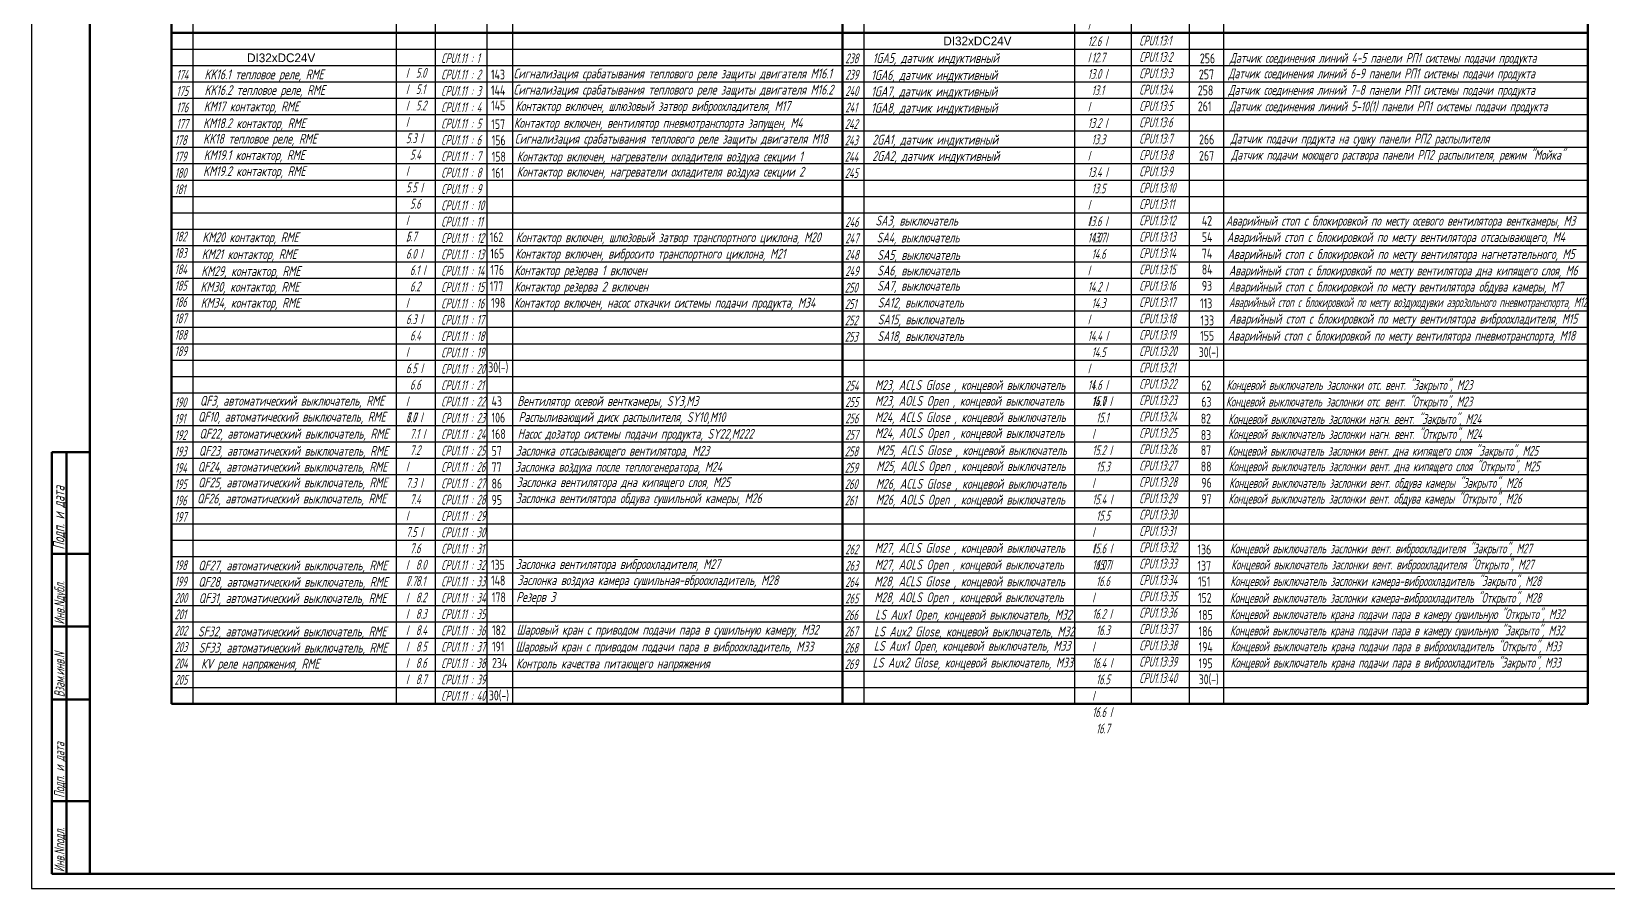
# Model space of a CAD drawing. Header units: millimetres. Extents: x 294 to 6216, y -3442 to 2720.
# Drawn here: x 3615 to 4157, y 215 to 510 of the extents above; entities that cross this region are included whole.
import ezdxf

# ---------------------------------------------------------------- set-up
doc = ezdxf.new("R2010")
doc.units = ezdxf.units.MM
doc.header["$LTSCALE"] = 15
doc.linetypes.add('DOT', pattern=[0.25, 0, -0.25])
for name, color, linetype, lineweight in [('0.35 TEXT', 7, 'Continuous', 35), ('LWT 0.5', 7, 'Continuous', 50), ('LWT 0.6', 7, 'Continuous', 50)]:
    doc.layers.add(name, color=color, linetype=linetype, lineweight=lineweight)
doc.styles.add('33', font='gost.shx', dxfattribs={"width": 0.75, "oblique": 15, "height": 2.5})
doc.styles.add('34', font='gost.shx', dxfattribs={"width": 0.75, "oblique": 15, "height": 3.5})
doc.styles.add('OPSI', font='ISI-ROMANS_PL.SHX', dxfattribs={"height": 1.5})

msp = doc.modelspace()

# ---------------------------------------------------------------- linework, layer by layer
for p, q in [((3615.046, 809.294, -0.02), (3615.046, 215.294, -0.02)), ((3670.44, 756.914, -0.02), (3670.44, 278.789, -0.02)), ((3740.369, 756.914, -0.02), (3740.369, 278.789, -0.02)), ((3753.775, 756.914, -0.02), (3753.775, 278.789, -0.02)), ((3771.501, 756.914, -0.02), (3771.501, 278.789, -0.02)), ((3780.302, 745.664, -0.02), (3780.302, 278.789, -0.02)), ((3901.043, 520.664, -0.02), (3901.043, 278.789, -0.02)), ((3973.527, 520.664, -0.02), (3973.527, 278.789, -0.02)), ((3992.957, 520.664, -0.02), (3992.957, 278.789, -0.02)), ((4012.893, 520.664, -0.02), (4012.893, 278.789, -0.02)), ((4024.745, 520.664, -0.02), (4024.745, 278.789, -0.02)), ((3663.182, 503.789, -0.02), (3744.054, 503.789, -0.02)), ((3744.054, 503.789, -0.02), (3893.785, 503.789, -0.02)), ((3893.785, 503.789, -0.02), (3967.51, 503.789, -0.02)), ((3967.51, 503.789, -0.02), (4149.872, 503.789, -0.02)), ((3663.182, 498.164, -0.02), (3893.785, 498.164, -0.02)), ((3893.785, 498.164, -0.02), (3967.51, 498.164, -0.02)), ((3967.51, 498.164, -0.02), (4149.872, 498.164, -0.02)), ((3663.182, 492.539, -0.02), (3744.054, 492.539, -0.02)), ((3744.054, 492.539, -0.02), (3893.785, 492.539, -0.02)), ((3893.785, 492.539, -0.02), (3967.51, 492.539, -0.02)), ((3967.51, 492.539, -0.02), (4149.872, 492.539, -0.02)), ((3663.182, 486.914, -0.02), (3744.054, 486.914, -0.02)), ((3744.054, 486.914, -0.02), (3893.785, 486.914, -0.02)), ((3893.785, 486.914, -0.02), (3967.51, 486.914, -0.02)), ((3967.51, 486.914, -0.02), (4149.872, 486.914, -0.02)), ((3663.182, 481.289, -0.02), (3744.054, 481.289, -0.02)), ((3663.182, 481.289, -0.02), (3744.054, 481.289, -0.02)), ((3744.054, 481.289, -0.02), (3893.785, 481.289, -0.02)), ((3744.054, 481.289, -0.02), (3893.785, 481.289, -0.02)), ((3893.785, 481.289, -0.02), (3967.51, 481.289, -0.02)), ((3967.51, 481.289, -0.02), (4149.872, 481.289, -0.02)), ((3663.182, 475.664, -0.02), (3744.054, 475.664, -0.02)), ((3744.054, 475.664, -0.02), (3893.785, 475.664, -0.02)), ((3893.785, 475.664, -0.02), (3967.51, 475.664, -0.02)), ((3967.51, 475.664, -0.02), (4149.872, 475.664, -0.02)), ((3663.182, 470.039, -0.02), (3744.054, 470.039, -0.02)), ((3744.054, 470.039, -0.02), (3893.785, 470.039, -0.02)), ((3893.785, 470.039, -0.02), (3967.51, 470.039, -0.02)), ((3893.785, 470.039, -0.02), (3967.51, 470.039, -0.02)), ((3967.51, 470.039, -0.02), (4149.872, 470.039, -0.02)), ((3663.182, 464.414, -0.02), (3744.054, 464.414, -0.02)), ((3744.054, 464.414, -0.02), (3893.785, 464.414, -0.02)), ((3893.785, 464.414, -0.02), (3967.51, 464.414, -0.02)), ((3967.51, 464.414, -0.02), (4149.872, 464.414, -0.02)), ((3967.51, 464.414, -0.02), (4149.872, 464.414, -0.02)), ((3663.182, 458.789, -0.02), (3744.054, 458.789, -0.02)), ((3663.182, 458.789, -0.02), (3744.054, 458.789, -0.02)), ((3744.054, 458.789, -0.02), (3893.785, 458.789, -0.02)), ((3744.054, 458.789, -0.02), (3893.785, 458.789, -0.02)), ((3893.785, 458.789, -0.02), (3967.51, 458.789, -0.02)), ((3967.51, 458.789, -0.02), (4149.872, 458.789, -0.02)), ((3663.182, 453.164, -0.02), (3744.054, 453.164, -0.02)), ((3744.054, 453.164, -0.02), (3893.785, 453.164, -0.02)), ((3893.785, 453.164, -0.02), (3967.51, 453.164, -0.02)), ((3967.51, 453.164, -0.02), (4149.872, 453.164, -0.02)), ((3663.182, 447.539, -0.02), (3744.054, 447.539, -0.02)), ((3744.054, 447.539, -0.02), (3893.785, 447.539, -0.02)), ((3893.785, 447.539, -0.02), (3967.51, 447.539, -0.02)), ((3893.785, 447.539, -0.02), (3967.51, 447.539, -0.02)), ((3967.51, 447.539, -0.02), (4149.872, 447.539, -0.02)), ((3663.182, 441.914, -0.02), (3744.054, 441.914, -0.02)), ((3744.054, 441.914, -0.02), (3893.785, 441.914, -0.02)), ((3893.785, 441.914, -0.02), (3967.51, 441.914, -0.02)), ((3967.51, 441.914, -0.02), (4149.872, 441.914, -0.02)), ((3967.51, 441.914, -0.02), (4149.872, 441.914, -0.02)), ((3663.182, 436.289, -0.02), (3744.054, 436.289, -0.02)), ((3663.182, 436.289, -0.02), (3744.054, 436.289, -0.02)), ((3744.054, 436.289, -0.02), (3893.785, 436.289, -0.02)), ((3744.054, 436.289, -0.02), (3893.785, 436.289, -0.02)), ((3893.785, 436.289, -0.02), (3967.51, 436.289, -0.02)), ((3967.51, 436.289, -0.02), (4149.872, 436.289, -0.02)), ((3663.182, 430.664, -0.02), (3744.054, 430.664, -0.02)), ((3744.054, 430.664, -0.02), (3893.785, 430.664, -0.02)), ((3893.785, 430.664, -0.02), (3967.51, 430.664, -0.02)), ((3967.51, 430.664, -0.02), (4149.872, 430.664, -0.02)), ((3663.182, 425.039, -0.02), (3744.054, 425.039, -0.02)), ((3744.054, 425.039, -0.02), (3893.785, 425.039, -0.02)), ((3893.785, 425.039, -0.02), (3967.51, 425.039, -0.02)), ((3967.51, 425.039, -0.02), (4149.872, 425.039, -0.02)), ((3663.182, 419.414, -0.02), (3744.054, 419.414, -0.02)), ((3663.182, 419.414, -0.02), (3744.054, 419.414, -0.02)), ((3744.054, 419.414, -0.02), (3893.785, 419.414, -0.02)), ((3744.054, 419.414, -0.02), (3893.785, 419.414, -0.02)), ((3893.785, 419.414, -0.02), (3967.51, 419.414, -0.02)), ((3967.51, 419.414, -0.02), (4149.872, 419.414, -0.02)), ((3663.182, 413.789, -0.02), (3744.054, 413.789, -0.02)), ((3744.054, 413.789, -0.02), (3893.785, 413.789, -0.02)), ((3893.785, 413.789, -0.02), (3967.51, 413.789, -0.02)), ((3967.51, 413.789, -0.02), (4149.872, 413.789, -0.02)), ((3663.182, 408.164, -0.02), (3744.054, 408.164, -0.02)), ((3663.182, 408.164, -0.02), (3744.054, 408.164, -0.02)), ((3744.054, 408.164, -0.02), (3893.785, 408.164, -0.02)), ((3744.054, 408.164, -0.02), (3893.785, 408.164, -0.02)), ((3893.785, 408.164, -0.02), (3967.51, 408.164, -0.02)), ((3967.51, 408.164, -0.02), (4149.872, 408.164, -0.02)), ((3663.182, 402.539, -0.02), (3744.054, 402.539, -0.02)), ((3663.182, 402.539, -0.02), (3744.054, 402.539, -0.02)), ((3744.054, 402.539, -0.02), (3893.785, 402.539, -0.02)), ((3744.054, 402.539, -0.02), (3893.785, 402.539, -0.02)), ((3893.785, 402.539, -0.02), (3967.51, 402.539, -0.02)), ((3967.51, 402.539, -0.02), (4149.872, 402.539, -0.02)), ((3663.182, 396.914, -0.02), (3744.054, 396.914, -0.02)), ((3663.182, 396.914, -0.02), (3744.054, 396.914, -0.02)), ((3744.054, 396.914, -0.02), (3893.785, 396.914, -0.02)), ((3744.054, 396.914, -0.02), (3893.785, 396.914, -0.02)), ((3893.785, 396.914, -0.02), (3967.51, 396.914, -0.02)), ((3967.51, 396.914, -0.02), (4149.872, 396.914, -0.02)), ((3663.182, 391.289, -0.02), (3744.054, 391.289, -0.02)), ((3744.054, 391.289, -0.02), (3893.785, 391.289, -0.02)), ((3893.785, 391.289, -0.02), (3967.51, 391.289, -0.02)), ((3967.51, 391.289, -0.02), (4149.872, 391.289, -0.02)), ((3663.182, 385.664, -0.02), (3744.054, 385.664, -0.02)), ((3663.182, 385.664, -0.02), (3744.054, 385.664, -0.02)), ((3744.054, 385.664, -0.02), (3893.785, 385.664, -0.02)), ((3744.054, 385.664, -0.02), (3893.785, 385.664, -0.02)), ((3893.785, 385.664, -0.02), (3967.51, 385.664, -0.02)), ((3967.51, 385.664, -0.02), (4149.872, 385.664, -0.02)), ((3663.182, 380.039, -0.02), (3744.054, 380.039, -0.02)), ((3744.054, 380.039, -0.02), (3893.785, 380.039, -0.02)), ((3893.785, 380.039, -0.02), (3967.51, 380.039, -0.02)), ((3967.51, 380.039, -0.02), (4149.872, 380.039, -0.02)), ((3663.182, 374.414, -0.02), (3744.054, 374.414, -0.02)), ((3744.054, 374.414, -0.02), (3893.785, 374.414, -0.02)), ((3893.785, 374.414, -0.02), (3967.51, 374.414, -0.02)), ((3967.51, 374.414, -0.02), (4149.872, 374.414, -0.02)), ((3663.182, 368.789, -0.02), (3744.054, 368.789, -0.02)), ((3744.054, 368.789, -0.02), (3893.785, 368.789, -0.02)), ((3893.785, 368.789, -0.02), (3967.51, 368.789, -0.02)), ((3967.51, 368.789, -0.02), (4149.872, 368.789, -0.02)), ((3663.182, 363.164, -0.02), (3744.054, 363.164, -0.02)), ((3744.054, 363.164, -0.02), (3893.785, 363.164, -0.02)), ((3893.785, 363.164, -0.02), (3967.51, 363.164, -0.02)), ((3967.51, 363.164, -0.02), (4149.872, 363.164, -0.02)), ((3663.182, 357.539, -0.02), (3744.054, 357.539, -0.02)), ((3744.054, 357.539, -0.02), (3893.785, 357.539, -0.02)), ((3893.785, 357.539, -0.02), (3967.51, 357.539, -0.02)), ((3893.785, 357.539, -0.02), (3967.51, 357.539, -0.02)), ((3967.51, 357.539, -0.02), (4149.872, 357.539, -0.02)), ((3663.182, 351.914, -0.02), (3744.054, 351.914, -0.02)), ((3744.054, 351.914, -0.02), (3893.785, 351.914, -0.02)), ((3893.785, 351.914, -0.02), (3967.51, 351.914, -0.02)), ((3967.51, 351.914, -0.02), (4149.872, 351.914, -0.02)), ((3967.51, 351.914, -0.02), (4149.872, 351.914, -0.02)), ((3663.182, 346.289, -0.02), (3744.054, 346.289, -0.02)), ((3744.054, 346.289, -0.02), (3893.785, 346.289, -0.02)), ((3893.785, 346.289, -0.02), (3967.51, 346.289, -0.02)), ((3967.51, 346.289, -0.02), (4149.872, 346.289, -0.02)), ((3663.182, 340.664, -0.02), (3744.054, 340.664, -0.02)), ((3744.054, 340.664, -0.02), (3893.785, 340.664, -0.02)), ((3893.785, 340.664, -0.02), (3967.51, 340.664, -0.02)), ((3967.51, 340.664, -0.02), (4149.872, 340.664, -0.02)), ((3663.182, 335.039, -0.02), (3744.054, 335.039, -0.02)), ((3744.054, 335.039, -0.02), (3893.785, 335.039, -0.02)), ((3893.785, 335.039, -0.02), (3967.51, 335.039, -0.02)), ((3893.785, 335.039, -0.02), (3967.51, 335.039, -0.02)), ((3967.51, 335.039, -0.02), (4149.872, 335.039, -0.02)), ((3663.182, 329.414, -0.02), (3744.054, 329.414, -0.02)), ((3744.054, 329.414, -0.02), (3893.785, 329.414, -0.02)), ((3893.785, 329.414, -0.02), (3967.51, 329.414, -0.02)), ((3967.51, 329.414, -0.02), (4149.872, 329.414, -0.02)), ((3967.51, 329.414, -0.02), (4149.872, 329.414, -0.02)), ((3663.182, 323.789, -0.02), (3744.054, 323.789, -0.02)), ((3744.054, 323.789, -0.02), (3893.785, 323.789, -0.02)), ((3893.785, 323.789, -0.02), (3967.51, 323.789, -0.02)), ((3967.51, 323.789, -0.02), (4149.872, 323.789, -0.02)), ((3663.182, 318.164, -0.02), (3744.054, 318.164, -0.02)), ((3744.054, 318.164, -0.02), (3893.785, 318.164, -0.02)), ((3893.785, 318.164, -0.02), (3967.51, 318.164, -0.02)), ((3967.51, 318.164, -0.02), (4149.872, 318.164, -0.02)), ((3663.182, 312.539, -0.02), (3744.054, 312.539, -0.02)), ((3744.054, 312.539, -0.02), (3893.785, 312.539, -0.02)), ((3893.785, 312.539, -0.02), (3967.51, 312.539, -0.02)), ((3967.51, 312.539, -0.02), (4149.872, 312.539, -0.02)), ((3663.182, 306.914, -0.02), (3744.054, 306.914, -0.02)), ((3744.054, 306.914, -0.02), (3893.785, 306.914, -0.02)), ((3893.785, 306.914, -0.02), (3967.51, 306.914, -0.02)), ((3967.51, 306.914, -0.02), (4149.872, 306.914, -0.02)), ((3663.182, 301.289, -0.02), (3893.785, 301.289, -0.02)), ((3893.785, 301.289, -0.02), (3967.51, 301.289, -0.02)), ((3967.51, 301.289, -0.02), (4149.872, 301.289, -0.02)), ((3663.182, 295.664, -0.02), (3744.054, 295.664, -0.02)), ((3744.054, 295.664, -0.02), (3893.785, 295.664, -0.02)), ((3893.785, 295.664, -0.02), (3967.51, 295.664, -0.02)), ((3967.51, 295.664, -0.02), (4149.872, 295.664, -0.02)), ((3663.182, 290.039, -0.02), (3744.054, 290.039, -0.02)), ((3744.054, 290.039, -0.02), (3893.785, 290.039, -0.02)), ((3893.785, 290.039, -0.02), (3967.51, 290.039, -0.02)), ((3967.51, 290.039, -0.02), (4149.872, 290.039, -0.02)), ((3663.182, 284.414, -0.02), (3744.054, 284.414, -0.02)), ((3744.054, 284.414, -0.02), (3893.785, 284.414, -0.02)), ((3893.785, 284.414, -0.02), (3967.51, 284.414, -0.02)), ((3967.51, 284.414, -0.02), (4149.872, 284.414, -0.02)), ((3663.182, 278.789, -0.02), (3744.054, 278.789, -0.02)), ((3744.054, 278.789, -0.02), (3893.785, 278.789, -0.02)), ((3615.046, 215.294, -0.02), (4456.046, 215.294, -0.02))]:
    msp.add_line(p, q)
at = {"layer": 'LWT 0.5'}
for p, q in [((3663.182, 756.914, -0.02), (3663.182, 278.789, -0.02)), ((3893.785, 756.914, -0.02), (3893.785, 278.789, -0.02)), ((4149.872, 520.664, -0.02), (4149.872, 278.789, -0.02)), ((3663.182, 509.414, -0.02), (3744.054, 509.414, -0.02)), ((3744.054, 509.414, -0.02), (3893.785, 509.414, -0.02)), ((3893.785, 509.414, -0.02), (3967.51, 509.414, -0.02)), ((3967.51, 509.414, -0.02), (4149.872, 509.414, -0.02)), ((3663.182, 278.789, -0.02), (3893.785, 278.789, -0.02)), ((3893.785, 278.789, -0.02), (3967.51, 278.789, -0.02)), ((3967.51, 278.789, -0.02), (4149.872, 278.789, -0.02))]:
    msp.add_line(p, q, dxfattribs=at)
at = {"layer": 'LWT 0.6'}
for p, q in [((3635.046, 220.294, -0.02), (3635.046, 804.294, -0.02)), ((3622.046, 220.294, -0.02), (3622.046, 365.294, -0.02)), ((3622.046, 365.294, -0.02), (3635.046, 365.294, -0.02)), ((3627.046, 220.294, -0.02), (3627.046, 365.294, -0.02)), ((3622.046, 330.294, -0.02), (3635.046, 330.294, -0.02)), ((3622.046, 305.294, -0.02), (3635.046, 305.294, -0.02)), ((3622.046, 280.294, -0.02), (3635.046, 280.294, -0.02)), ((3622.046, 245.294, -0.02), (3635.046, 245.294, -0.02)), ((3635.046, 220.294, -0.02), (3622.046, 220.294, -0.02)), ((4451.046, 220.294, -0.02), (3635.046, 220.294, -0.02))]:
    msp.add_line(p, q, dxfattribs=at)

# ---------------------------------------------------------------- texts
at = {"linetype": 'DOT', "char_height": 3, "width": 43.93467, "attachment_point": 1, "style": 'OPSI'}
for insert in [(3928.419, 508.075, -0.02), (3689.135, 502.289, -0.02)]:
    msp.add_mtext('DI32xDC24V', dxfattribs=dict(at, insert=insert))
at = {"layer": '0.35 TEXT', "style": '33', "oblique": 15}
for s, width, p in [('238', 0.774574, (3894.702, 498.911, -0.02)), ('1GA5, датчик индуктивный ', 0.9, (3904.139, 499.033, -0.02)), ('Датчик соединения линий 4-5 панели РП1 системы подачи продукта', 0.856927, (4026.837, 499.061, -0.02)), ('174', 0.774574, (3664.81, 493.278, -0.02)), ('KK16.1 тепловое реле, RME', 0.9, (3674.487, 493.405, -0.02)), ('Сигнализация срабатывания теплового реле защиты двигателя М16.1', 0.9, (3780.694, 493.703, -0.02)), ('239', 0.774574, (3894.702, 493.286, -0.02)), ('1GA6, датчик индуктивный ', 0.9, (3903.604, 493.174, -0.02)), ('Датчик соединения линий 6-9 панели РП1 системы подачи продукта', 0.856927, (4026.354, 493.732, -0.02)), ('175', 0.774574, (3664.81, 487.653, -0.02)), ('KK16.2 тепловое реле, RME', 0.9, (3674.518, 488.01, -0.02)), ('Сигнализация срабатывания теплового реле защиты двигателя М16.2', 0.9, (3780.694, 488.146, -0.02)), ('240', 0.774574, (3894.702, 487.661, -0.02)), ('1GA7, датчик индуктивный ', 0.9, (3903.604, 487.549, -0.02)), ('Датчик соединения линий 7-8 панели РП1 системы подачи продукта', 0.856927, (4026.354, 488.046, -0.02)), ('176', 0.774574, (3664.81, 482.028, -0.02)), ('KM17 контактор, RME', 0.9, (3674.267, 482.392, -0.02)), ('Контактор включен, шлюзовый затвор виброохладителя, М17', 0.9, (3781.313, 482.533, -0.02)), ('241', 0.774574, (3894.702, 482.036, -0.02)), ('1GA8, датчик индуктивный ', 0.9, (3903.604, 481.924, -0.02)), ('Датчик соединения линий 5-10(1) панели РП1 системы подачи продукта', 0.856927, (4026.722, 482.402, -0.02)), ('177', 0.774574, (3664.81, 476.403, -0.02)), ('KM18.2 контактор, RME', 0.9, (3674.018, 476.617, -0.02)), ('Контактор включен, вентилятор пневмотранспорта запущен, М4', 0.9, (3780.826, 476.72, -0.02)), ('242', 0.774574, (3894.53, 476.343, -0.02)), ('178', 0.774574, (3664.208, 470.778, -0.02)), ('KK18 тепловое реле, RME', 0.9, (3674.036, 471.288, -0.02)), ('Сигнализация срабатывания теплового реле защиты двигателя М18', 0.9, (3781.131, 471.271, -0.02)), ('243', 0.774574, (3894.53, 470.718, -0.02)), ('2GA1, датчик индуктивный ', 0.9, (3903.976, 470.975, -0.02)), ('Датчик подачи прдукта на сушку панели РП2 распылителя', 0.856927, (4027.12, 471.325, -0.02)), ('179', 0.774574, (3664.208, 465.153, -0.02)), ('KM19.1 контактор, RME', 0.9, (3674.244, 465.668, -0.02)), ('Контактор включен, нагреватели охладителя воздуха секции 1', 0.9, (3781.816, 465.187, -0.02)), ('244', 0.774574, (3894.53, 465.093, -0.02)), ('2GA2, датчик индуктивный ', 0.9, (3903.976, 465.35, -0.02)), ('Датчик подачи моющего раствора панели РП2 распылителя, режим "Мойка"', 0.856927, (4027.32, 465.747, -0.02)), ('180', 0.774574, (3664.208, 459.528, -0.02)), ('KM19.2 контактор, RME', 0.9, (3674.027, 460.157, -0.02)), ('Контактор включен, нагреватели охладителя воздуха секции 2', 0.9, (3781.816, 459.958, -0.02)), ('245', 0.774574, (3894.53, 459.468, -0.02)), ('181', 0.774574, (3664.208, 453.903, -0.02)), ('246', 0.774574, (3894.702, 442.661, -0.02)), ('SA3, выключатель', 0.9, (3905.073, 443.127, -0.02)), ('Аварийный стоп c блокировкой по месту осевого вентилятора венткамеры, М3', 0.870829, (4025.464, 443.087, -0.02)), ('182', 0.774574, (3664.208, 437.663, -0.02)), ('KM20 контактор, RME', 0.9, (3673.745, 437.424, -0.02)), ('Контактор включен, шлюзовый затвор транспортного циклона, М20', 0.9, (3781.475, 437.411, -0.02)), ('247', 0.774574, (3894.702, 437.036, -0.02)), ('SA4, выключатель', 0.9, (3905.474, 437.302, -0.02)), ('Аварийный стоп c блокировкой по месту вентилятора отсасывающего, М4', 0.9, (4025.865, 437.468, -0.02)), ('183', 0.774574, (3664.208, 432.038, -0.02)), ('KM21 контактор, RME', 0.9, (3673.553, 431.598, -0.02)), ('Контактор включен, вибросито транспортного циклона, М21', 0.9, (3781.2, 431.778, -0.02)), ('248', 0.774574, (3894.702, 431.411, -0.02)), ('SA5, выключатель', 0.9, (3905.669, 431.344, -0.02)), ('Аварийный стоп c блокировкой по месту вентилятора нагнетательного, М5', 0.9, (4026.048, 431.654, -0.02)), ('184', 0.774574, (3664.208, 426.413, -0.02)), ('KM29, контактор, RME', 0.9, (3673.377, 425.8, -0.02)), ('Контактор резерва 1 включен', 0.9, (3780.972, 426.066, -0.02)), ('249', 0.774574, (3894.702, 425.786, -0.02)), ('SA6, выключатель', 0.9, (3905.669, 425.987, -0.02)), ('Аварийный стоп c блокировкой по месту вентилятора дна кипящего слоя, М6', 0.876585, (4026.552, 425.993, -0.02)), ('185', 0.774574, (3664.208, 420.788, -0.02)), ('KM30, контактор, RME', 0.9, (3673.104, 420.401, -0.02)), ('Контактор резерва 2 включен', 0.9, (3780.972, 420.441, -0.02)), ('250', 0.774574, (3894.53, 420.093, -0.02)), ('SA7, выключатель', 0.9, (3905.669, 420.758, -0.02)), ('Аварийный стоп c блокировкой по месту вентилятора обдува камеры, М7', 0.889184, (4026.374, 420.431, -0.02)), ('186', 0.774574, (3664.208, 415.163, -0.02)), ('KM34, контактор, RME', 0.9, (3673.19, 414.903, -0.02)), ('Контактор включен, насос откачки системы подачи продукта, М34', 0.9, (3780.828, 414.919, -0.02)), ('251', 0.774574, (3894.53, 414.468, -0.02)), ('SA12, выключатель', 0.9, (3905.856, 414.969, -0.02)), ('Аварийный стоп c блокировкой по месту воздуходувки аэрозольного пневмотранспорта, М12', 0.741391, (4026.553, 415.087, -0.02)), ('187', 0.774574, (3664.208, 409.538, -0.02)), ('252', 0.774574, (3894.53, 408.843, -0.02)), ('SA15, выключатель', 0.9, (3905.856, 409.18, -0.02)), ('Аварийный стоп c блокировкой по месту вентилятора виброохладителя, M15', 0.889184, (4026.639, 409.423, -0.02)), ('188', 0.774574, (3664.208, 403.913, -0.02)), ('253', 0.774574, (3894.53, 403.218, -0.02)), ('SA18, выключатель', 0.9, (3905.739, 403.443, -0.02)), ('Аварийный стоп c блокировкой по месту вентилятора пневмотранспорта, M18', 0.875646, (4026.235, 403.578, -0.02)), ('189', 0.774574, (3664.208, 398.288, -0.02)), ('M23, ACLS Glose , концевой выключатель', 0.9, (3904.914, 386.641, -0.02)), ('Концевой выключатель заслонки отс. вент. "Закрыто", M23', 0.825637, (4025.698, 386.663, -0.02)), ('QF3, автоматический выключатель, RME', 0.9, (3672.925, 381.228, -0.02)), ('Вентилятор осевой венткамеры, SY3,М3', 0.9, (3781.992, 381.146, -0.02)), ('254', 0.774574, (3894.702, 386.411, -0.02)), ('M23, AOLS Open , концевой выключатель', 0.9, (3904.914, 381.194, -0.02)), ('Концевой выключатель заслонки отс. вент. "Открыто", M23', 0.825637, (4025.494, 380.936, -0.02)), ('190', 0.774574, (3664.208, 380.693, -0.02)), ('QF10, автоматический выключатель, RME', 0.9, (3672.258, 375.728, -0.02)), ('255', 0.774574, (3894.702, 380.786, -0.02)), ('191', 0.774574, (3664.208, 375.068, -0.02)), ('Распыливающий диск распылителя, SY10,М10', 0.9, (3782.421, 375.626, -0.02)), ('256', 0.774574, (3894.702, 375.161, -0.02)), ('M24, ACLS Glose , концевой выключатель', 0.9, (3904.914, 375.596, -0.02)), ('Концевой выключатель заслонки нагн. вент. "Закрыто", M24', 0.825637, (4026.286, 374.957, -0.02)), ('Концевой выключатель заслонки нагн. вент. "Открыто", M24', 0.825637, (4026.341, 369.806, -0.02)), ('192', 0.774574, (3664.208, 369.443, -0.02)), ('QF22, автоматический выключатель, RME', 0.9, (3672.72, 369.913, -0.02)), ('Насос дозатор системы подачи продукта, SY22,М222', 0.9, (3782.093, 369.879, -0.02)), ('257', 0.774574, (3894.702, 369.536, -0.02)), ('M24, AOLS Open , концевой выключатель', 0.9, (3904.914, 370.15, -0.02)), ('193', 0.774574, (3664.208, 363.818, -0.02)), ('QF23, автоматический выключатель, RME', 0.9, (3672.551, 364.014, -0.02)), ('Заслонка отсасывающего вентилятора, М23', 0.9, (3781.464, 364.037, -0.02)), ('258', 0.774574, (3894.53, 363.843, -0.02)), ('M25, ACLS Glose , концевой выключатель', 0.9, (3905.37, 364.222, -0.02)), ('Концевой выключатель заслонки вент. дна кипящего слоя "Закрыто", M25', 0.825637, (4026.131, 364.024, -0.02)), ('194', 0.774574, (3664.208, 358.193, -0.02)), ('QF24, автоматический выключатель, RME', 0.9, (3672.178, 358.527, -0.02)), ('Заслонка воздуха после теплогенератора, М24', 0.9, (3781.2, 358.512, -0.02)), ('259', 0.774574, (3894.53, 358.218, -0.02)), ('M25, AOLS Open , концевой выключатель', 0.9, (3905.37, 358.775, -0.02)), ('Концевой выключатель заслонки вент. дна кипящего слоя "Открыто", M25', 0.825637, (4026.459, 358.704, -0.02)), ('195', 0.774574, (3664.208, 352.568, -0.02)), ('QF25, автоматический выключатель, RME', 0.9, (3672.283, 353.139, -0.02)), ('Заслонка вентилятора дна кипящего слоя, М25', 0.9, (3781.727, 353.25, -0.02)), ('260', 0.774574, (3894.53, 352.593, -0.02)), ('M26, ACLS Glose , концевой выключатель', 0.9, (3905.218, 352.696, -0.02)), ('Концевой выключатель заслонки вент. обдува камеры "Закрыто", M26', 0.825637, (4026.592, 352.985, -0.02)), ('196', 0.774574, (3664.208, 346.943, -0.02)), ('QF26, автоматический выключатель, RME', 0.9, (3671.933, 347.62, -0.02)), ('Заслонка вентилятора обдува сушильной камеры, М26', 0.9, (3781.464, 347.726, -0.02)), ('261', 0.774574, (3894.53, 346.968, -0.02)), ('M26, AOLS Open , концевой выключатель', 0.9, (3905.218, 347.249, -0.02)), ('Концевой выключатель заслонки вент. обдува камеры "Открыто", M26', 0.825637, (4026.332, 347.597, -0.02)), ('197', 0.774574, (3664.208, 341.318, -0.02)), ('262', 0.774574, (3894.702, 330.161, -0.02)), ('M27, ACLS Glose , концевой выключатель', 0.9, (3904.865, 330.669, -0.02)), ('Концевой выключатель заслонки вент. виброохладителя "Закрыто", M27', 0.825637, (4026.88, 330.443, -0.02)), ('198', 0.774574, (3664.208, 324.715, -0.02)), ('QF27, автоматический выключатель, RME', 0.9, (3672.339, 324.606, -0.02)), ('Заслонка вентилятора виброохладителя, М27', 0.9, (3781.46, 325.1, -0.02)), ('263', 0.774574, (3894.702, 324.536, -0.02)), ('M27, AOLS Open , концевой выключатель', 0.9, (3904.865, 324.922, -0.02)), ('Концевой выключатель заслонки вент. виброохладителя "Открыто", M27', 0.825637, (4027.27, 324.925, -0.02)), ('199', 0.774574, (3664.208, 319.09, -0.02)), ('QF28, автоматический выключатель, RME', 0.9, (3672.339, 318.981, -0.02)), ('Заслонка воздуха камера сушильная-вброохладитель, М28', 0.9, (3781.986, 319.575, -0.02)), ('264', 0.774574, (3894.702, 318.911, -0.02)), ('M28, ACLS Glose , концевой выключатель', 0.9, (3904.713, 319.143, -0.02)), ('Концевой выключатель заслонки камера-виброохладитель "Закрыто", M28', 0.825637, (4027.009, 319.256, -0.02)), ('200', 0.774574, (3664.208, 313.465, -0.02)), ('QF31, автоматический выключатель, RME', 0.9, (3672.508, 313.4, -0.02)), ('Резерв 3', 0.9, (3781.656, 313.795, -0.02)), ('265', 0.774574, (3894.702, 313.286, -0.02)), ('M28, AOLS Open , концевой выключатель', 0.9, (3904.713, 313.696, -0.02)), ('Концевой выключатель заслонки камера-виброохладитель "Открыто", M28', 0.825637, (4026.88, 313.479, -0.02)), ('201', 0.774574, (3664.208, 307.84, -0.02)), ('266', 0.774574, (3894.53, 307.593, -0.02)), ('LS Aux1 Open, концевой выключатель, M32', 0.9, (3904.993, 307.71, -0.02)), ('Концевой выключатель крана подачи пара в камеру сушильную "Открыто", M32', 0.825637, (4026.88, 307.884, -0.02)), ('202', 0.774574, (3664.208, 302.215, -0.02)), ('SF32, автоматический выключатель, RME', 0.9, (3672.256, 301.943, -0.02)), ('Шаровый кран с приводом подачи пара в сушильную камеру, М32', 0.9, (3781.724, 302.54, -0.02)), ('267', 0.774574, (3894.53, 301.968, -0.02)), ('LS Aux2 Glose, концевой выключатель, M32', 0.9, (3904.617, 301.94, -0.02)), ('Концевой выключатель крана подачи пара в камеру сушильную "Закрыто", M32', 0.825637, (4026.88, 302.273, -0.02)), ('203', 0.774574, (3664.208, 296.59, -0.02)), ('SF33, автоматический выключатель, RME', 0.9, (3672.508, 296.359, -0.02)), ('Шаровый кран с приводом подачи пара в виброохладитель, М33', 0.9, (3781.393, 296.742, -0.02)), ('268', 0.774574, (3894.53, 296.343, -0.02)), ('LS Aux1 Open, концевой выключатель, M33', 0.9, (3904.509, 297.011, -0.02)), ('Концевой выключатель крана подачи пара в виброохладитель "Открыто", M33', 0.825637, (4027.089, 296.818, -0.02)), ('204', 0.774574, (3664.208, 290.965, -0.02)), ('КV реле напряжения, RME', 0.9, (3673.299, 290.864, -0.02)), ('Контроль качества питающего напряжения ', 0.9, (3781.559, 290.928, -0.02)), ('269', 0.774574, (3894.53, 290.718, -0.02)), ('LS Aux2 Glose, концевой выключатель, M33', 0.9, (3904.133, 291.241, -0.02)), ('Концевой выключатель крана подачи пара в виброохладитель "Закрыто", M33', 0.825637, (4027.089, 291.207, -0.02)), ('205', 0.774574, (3664.208, 285.34, -0.02))]:
    msp.add_text(s, height=3.375, dxfattribs=dict(at, width=width)).set_placement(p)
at = {"layer": '0.35 TEXT', "style": '33', "width": 0.9}
for s, p in [('256', (4016.583, 498.905, -0.02)), ('143', (3772.958, 493.349, -0.02)), ('257', (4016.246, 493.399, -0.02)), ('144', (3772.958, 487.933, -0.02)), ('258', (4015.88, 487.911, -0.02)), ('145', (3773.007, 482.731, -0.02)), ('261', (4015.88, 482.424, -0.02)), ('157', (3773.051, 476.296, -0.02)), ('156', (3773.196, 470.742, -0.02)), ('266', (4016.296, 471.064, -0.02)), ('158', (3773.196, 465.117, -0.02)), ('267', (4016.296, 465.439, -0.02)), ('161', (3773.196, 459.546, -0.02)), ('42', (4017.254, 443.081, -0.02)), ('162', (3772.509, 437.426, -0.02)), ('54', (4017.254, 437.456, -0.02)), ('165', (3772.713, 431.801, -0.02)), ('74', (4017.254, 431.831, -0.02)), ('176', (3772.759, 426.176, -0.02)), ('84', (4017.234, 426.366, -0.02)), ('177', (3772.553, 420.551, -0.02)), ('93', (4017.234, 420.741, -0.02)), ('198', (3773.009, 414.926, -0.02)), ('113', (4016.648, 414.726, -0.02)), ('133', (4016.776, 408.841, -0.02)), ('155', (4016.678, 403.568, -0.02)), ('30(-)', (4016.162, 397.931, -0.02)), ('30(-)', (3772.001, 392.718, -0.02)), ('62', (4017.068, 386.479, -0.02)), ('43', (3773.157, 381.056, -0.02)), ('63', (4017.068, 380.854, -0.02)), ('106', (3773.157, 375.431, -0.02)), ('82', (4016.881, 375.091, -0.02)), ('168', (3773.157, 369.806, -0.02)), ('83', (4016.881, 369.466, -0.02)), ('57', (3773.157, 364.014, -0.02)), ('87', (4016.881, 364.264, -0.02)), ('77', (3773.157, 358.389, -0.02)), ('88', (4016.881, 358.639, -0.02)), ('86', (3773.157, 352.764, -0.02)), ('96', (4017.068, 353.063, -0.02)), ('95', (3773.157, 347.139, -0.02)), ('97', (4017.068, 347.438, -0.02)), ('136', (4015.76, 330.143, -0.02)), ('135', (3772.97, 324.871, -0.02)), ('137', (4015.76, 324.518, -0.02)), ('148', (3772.975, 319.451, -0.02)), ('151', (4015.947, 319.129, -0.02)), ('178', (3773.26, 313.674, -0.02)), ('152', (4015.947, 313.504, -0.02)), ('185', (4016.136, 307.626, -0.02)), ('182', (3773.309, 302.381, -0.02)), ('186', (4016.136, 302.001, -0.02)), ('191', (3773.309, 296.756, -0.02)), ('194', (4016.136, 296.627, -0.02)), ('234', (3773.309, 291.131, -0.02)), ('195', (4016.136, 291.002, -0.02)), ('30(-)', (4016.162, 285.504, -0.02)), ('30(-)', (3772.223, 279.939, -0.02))]:
    msp.add_text(s, height=3.375, dxfattribs=at).set_placement(p)
at = {"layer": '0.35 TEXT', "style": '34', "oblique": 15, "width": 0.8}
for s, height, p in [('Подп. и дата', 4, (3626.39, 331.767, -0.02)), ('Инв.Nдубл.', 3.5, (3626.39, 306.006, -0.02)), ('Взам.инв.N', 3.5, (3626.39, 281.026, -0.02)), ('Подп. и дата', 3.5, (3626.335, 246.449, -0.02)), ('Инв.Nподл.', 3.5, (3626.39, 220.918, -0.02))]:
    msp.add_text(s, height=height, rotation=90, dxfattribs=at).set_placement(p)
at = {"layer": '0.35 TEXT', "char_height": 3.375, "attachment_point": 1, "style": '33'}
for s, insert, width in [('I  12.0 I  12.1 I  12.2 I  12.3 I  12.4 I  12.5 I  12.6 I  12.7', (3978.026, 564.439, -0.02), 6.93775), ('I  13.0 I  13.1 I  13.2 I  13.3 I  13.4 I  13.5 I  13.6 I  13.7', (3978.026, 502.564, -0.02), 6.93775), ('I  5.0\\PI  5.1 I  5.2 I  5.3 I  5.4 I  5.5 I  5.6 I  5.7', (3743.741, 497.327, -0.02), 6.74605), ('I  14.0 I  14.6 I  14.2 I  14.3 I  14.4 I  14.5 I  14.6 I  14.7', (3978.026, 446.314, -0.02), 7.65679), ('I  6.0 I  6.1 I  6.2 I  6.3 I  6.4 I  6.5 I  6.6 I  6.7', (3743.741, 440.765, -0.02), 6.42924), ('I  15.0 I  15.1 I  15.2 I  15.3 I  15.4 I  15.5 I  15.6 I  15.7', (3979.563, 390.113, -0.02), 6.93775), ('I  7.0 I  7.1 I  7.2 I  7.3 I  7.4 I  7.5 I  7.6 I  7.7', (3743.741, 384.515, -0.02), 6.53413), ('I  16.0 I  16.6 I  16.2 I  16.3 I  16.4 I  16.5 I  16.6 I  16.7', (3979.563, 333.863, -0.02), 7.65679), ('I  8.0 I  8.1 I  8.2 I  8.3 I  8.4 I  8.5 I  8.6 I  8.7', (3743.741, 328.265, -0.02), 7.39772)]:
    msp.add_mtext(s, dxfattribs=dict(at, insert=insert, width=width))
at = {"layer": '0.35 TEXT', "char_height": 3.375, "width": 16.76608, "attachment_point": 1, "style": '33'}
for s, insert, line_spacing_factor in [('CPU1.13:1 CPU1.13:2 CPU1.13:3\\PCPU1.13:4\\PCPU1.13:5\\PCPU1.13:6\\PCPU1.13:7 CPU1.13:8 \\PCPU1.13:9\\PCPU1.13:10\\PCPU1.13:11 CPU1.13:12\\PCPU1.13:13\\PCPU1.13:14\\PCPU1.13:15 CPU1.13:16\\PCPU1.13:17\\PCPU1.13:18\\PCPU1.13:19\\PCPU1.13:20\\PCPU1.13:21\\PCPU1.13:22\\PCPU1.13:23 CPU1.13:24\\PCPU1.13:25\\PCPU1.13:26\\PCPU1.13:27 CPU1.13:28\\PCPU1.13:29\\PCPU1.13:30\\PCPU1.13:31 CPU1.13:32\\PCPU1.13:33\\PCPU1.13:34\\PCPU1.13:35 CPU1.13:36\\PCPU1.13:37\\PCPU1.13:38\\PCPU1.13:39\\PCPU1.13:40', (3995.691, 508.383, -0.02), 0.9985), ('CPU1.11 : 1 CPU1.11 : 2 CPU1.11 : 3 CPU1.11 : 4 CPU1.11 : 5 CPU1.11 : 6 CPU1.11 : 7 CPU1.11 : 8 CPU1.11 : 9 CPU1.11 : 10 CPU1.11 : 11 CPU1.11 : 12 CPU1.11 : 13 CPU1.11 : 14 CPU1.11 : 15 CPU1.11 : 16 CPU1.11 : 17 CPU1.11 : 18 CPU1.11 : 19 CPU1.11 : 20 CPU1.11 : 21 CPU1.11 : 22 CPU1.11 : 23 CPU1.11 : 24 CPU1.11 : 25 CPU1.11 : 26 CPU1.11 : 27 CPU1.11 : 28 CPU1.11 : 29 CPU1.11 : 30 CPU1.11 : 31 CPU1.11 : 32 CPU1.11 : 33 CPU1.11 : 34 CPU1.11 : 35 CPU1.11 : 36 CPU1.11 : 37 CPU1.11 : 38 CPU1.11 : 39 CPU1.11 : 40', (3755.786, 502.347, -0.02), 0.998889)]:
    msp.add_mtext(s, dxfattribs=dict(at, insert=insert, line_spacing_factor=line_spacing_factor))

doc.saveas('drawing.dxf')
